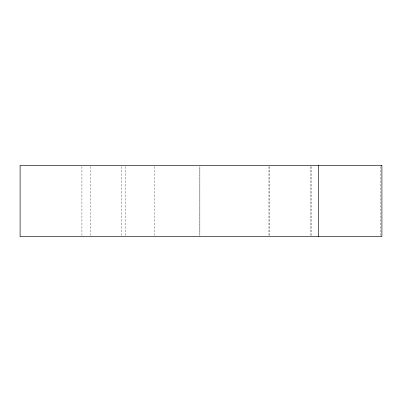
<?xml version="1.0" encoding="UTF-8"?>
<svg xmlns="http://www.w3.org/2000/svg" width="402" height="402" viewBox="0 0 402 402"><rect width="100%" height="100%" fill="white"/><g stroke="black" fill="none" stroke-linecap="round" stroke-linejoin="round"><path stroke-width="0.3" stroke-dasharray="2.01 1.51" d="M380.352 166.599L380.352 235.401M311.836 166.599L311.836 235.401M310.274 166.599L310.274 235.401M269.355 166.599L269.355 235.401M268.953 166.599L268.953 235.401M154.418 166.599L154.418 235.401M125.555 166.599L125.555 235.401M121.374 166.599L121.374 235.401M90.164 166.599L90.164 235.401M81.923 166.599L81.923 235.401M199.884 235.401L199.884 166.599L199.859 235.401"/><path stroke-width="0.6" d="M318.379 165.348L318.379 236.652M381.9 165.348L20.1 165.348L20.1 236.652L381.9 236.652L381.9 165.348"/></g></svg>
